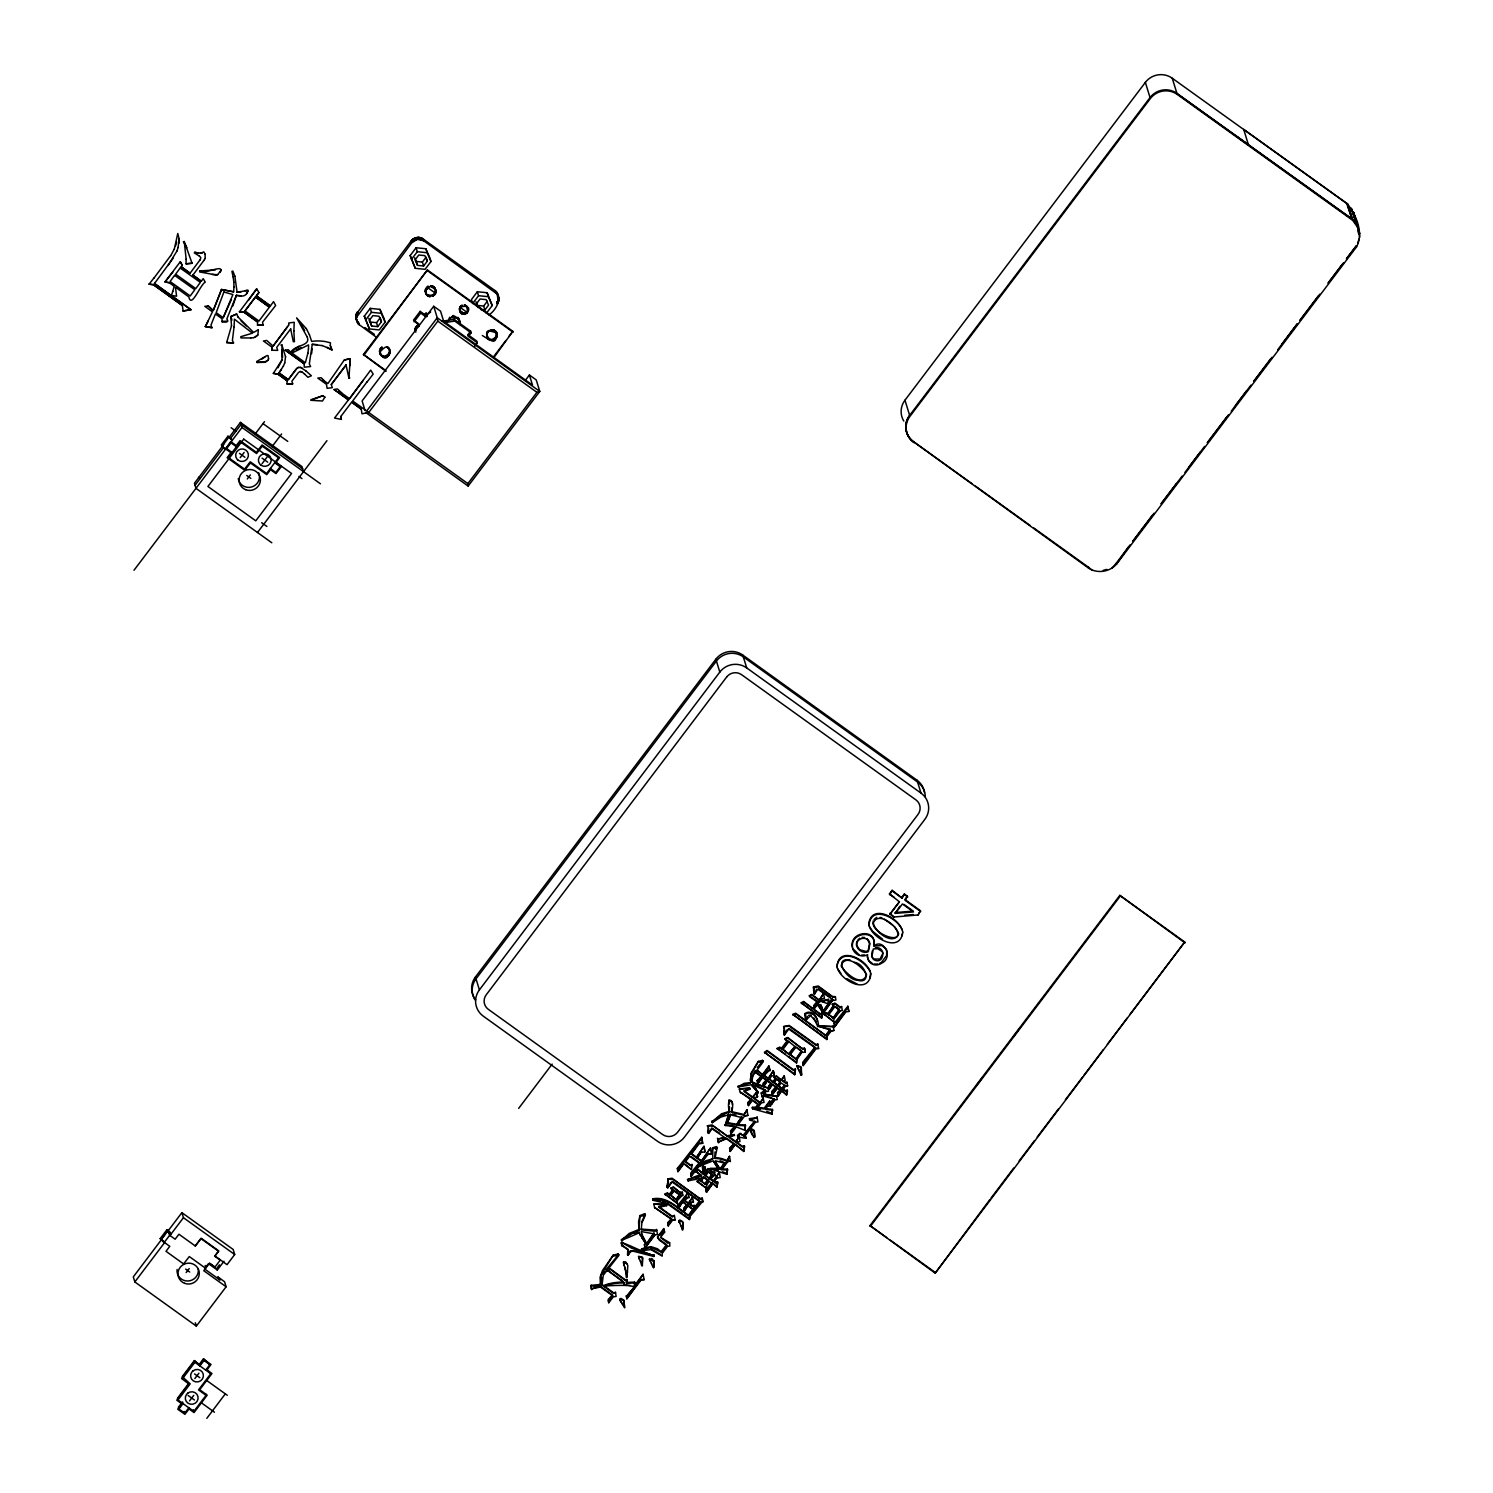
<?xml version="1.0" encoding="UTF-8"?>
<svg xmlns="http://www.w3.org/2000/svg" width="1493" height="1493" viewBox="0 0 1493 1493"><rect width="100%" height="100%" fill="white"/><g stroke="black" fill="none" stroke-linecap="round" stroke-linejoin="round"><path stroke-width="1.5" d="M201.331 281.281L192.821 275.048L201.331 281.281L203.197 278.631L205.269 282.14C200.211 284.584 191.403 309.032 188.846 296.92L175.446 287.197L176.603 296.211L171.359 295.371L172.759 291.415M282.588 357.387L281.804 344.79L285.592 356.808M668.304 1180.366L666.736 1186.487L667.744 1187.849L672.111 1181.952L699.806 1201.641L693.76 1209.61L694.245 1205.374L692.528 1205.765L689.337 1203.47L693.256 1201.398L689.598 1204.272L692.789 1206.587L694.245 1205.374M376.815 337.567L358.469 324.13L355.987 318.42L356.454 313.754L411.247 240.84L415.073 237.984L419.104 237.443L422.892 238.787L494.967 290.538C503.533 297.312 495.937 310.264 488.976 314.967M355.95 315.527L356.528 320.155L358.955 323.29M379.745 352.255C396.186 332.92 388.273 373.213 379.801 351.378M415.782 332.174L415.595 328.983L418.451 324.672L416.099 328.012M430.077 296.92C419.234 293.785 430.824 280.647 435.433 289.455C439.371 300.018 418.395 296.659 428.136 287.962L435.508 293.263L435.303 288.951M466.096 306.326C448.124 306.233 473.038 321.984 466.245 306.42C475.297 310.003 456.821 321.312 460.199 306.774M460.049 323.346C454.954 312.317 460.236 318.923 460.255 324.858M490.544 329.729C508.292 331.502 484.273 349.455 487.241 332.192M496.497 333.07C473.15 323.085 499.315 356.958 495.732 331.427M496.777 292.329L498.457 301.791M870.624 973.324L869.878 978.027M649.418 1258.86L649.66 1260.316C654.401 1251.936 655.838 1277.094 651.415 1263.19M754.469 1137.349L753.872 1130.145C744.372 1123.221 758.201 1147.856 754.301 1131.47M837.125 966.979C837.722 944.565 868.721 959.476 870.867 974.145C868.571 995.719 839.253 980.341 836.864 966.158M869.001 924.969C870.979 904.571 897.125 917.467 902.089 929.728M186.065 263.813L192.056 263.272L186.065 263.813L186.121 259.241M683.159 1223.532L682.6 1229.056M322.152 345.611L312.261 344.323L309.312 363.993L310.637 366.569L304.273 367.185L304.124 363.732L285.256 350.183L288.224 349.717L290.911 352.404C294.196 344.603 311.832 346.376 306.923 336.504M308.472 349.101L308.566 344.902L291.937 353.039L305.337 362.762L307.857 353.3M257.505 325.175L263.123 324.895L257.505 325.175L257.561 321.872L243.994 312.13L239.384 311.738L244.031 312.261L257.598 322.003M271.931 347.197L271.838 350.351L271.894 347.067L263.403 340.983L266.743 340.46L273.088 346.077L288.69 324.97M302.37 372.298L300.186 371.44L298.413 372.597L291.9 381.2L292.684 383.794L287.011 383.944L287.085 380.64L277.959 374.09L273.294 373.343L277.997 374.22L287.123 380.771M801.816 1074.979L800.957 1066.748L796.777 1065.591L801.013 1075.091L801.442 1067.794M285.555 356.696L284.734 363.06M677.243 1203.526L677.113 1199.756L680.528 1195.258L682.656 1194.923L677.355 1200.577L677.243 1203.526L664.982 1194.064L667.39 1192.758L669.611 1194.997L673.138 1190.35L670.917 1188.092L673.306 1186.804L680.752 1193.019L682.45 1192.627L680.491 1192.198M752.528 1134.195L750.046 1129.343M830.481 1030.077L817.641 1026.008L830.22 1029.256L826.152 1035.787L795.657 1013.187L792.839 1014.4L826.823 1039.52L826.693 1035.769L829.94 1031.476M826.823 1039.52L826.693 1035.769M293.897 330.905L294.233 322.301L288.821 322.955L288.728 325.101M234.102 326.986L234.401 319.166L252.41 333.182L240.784 336.709L240.97 337.922L250.973 337.959M178.115 247.577L179.048 238.6L177.779 233.487L174.252 249.35M178.88 243.359L179.085 238.712M805.716 1015.949L806.052 1020.148L810.606 1015.52L816.148 1022.014M231.527 325.959L230.799 316.572L236.678 313.997L238.115 317.207M710.183 1168.254L718.226 1168.478L710.145 1168.926L727.11 1174.356L727.427 1169.056L721.306 1169.075L727.24 1161.255L730.17 1160.807L727.483 1162.077L721.567 1169.896L727.67 1169.877M749.449 1118.668L752.304 1119.339L757.306 1117.529L749.449 1118.668L749.654 1120.161L754.6 1121.392L743.645 1135.818L740.36 1134.027L737.729 1136.21M772.683 1110.251L765.629 1109.336L767.645 1105.511L765.368 1108.534L772.441 1109.43L772.049 1114.207L752.621 1108.814L752.416 1107.321L755.906 1107.06L758.183 1104.055L753.629 1100.77M752.621 1108.814L752.416 1107.321M324.877 397.101L322.507 401.001L310.843 400.292L322.917 395.701L311.141 399.639M322.413 379.558L327.919 383.514L344.342 359.906L350.22 358.637L348.951 378.214L349.847 377.897M349.81 365.729L350.22 358.637M634.32 1285.865L643.11 1274.294L634.581 1286.686L634.6 1282.114L626.351 1282.45L626.873 1279.576L625.287 1279.818L609.909 1268.509L607.128 1270.002L624.653 1283.047A49.866 48.597 -17.1 0 0 610.226 1284.353L605.225 1284.894L609.965 1283.532A49.866 48.597 -17.1 0 1 622.786 1282.17M634.581 1286.686L634.6 1282.114M828.447 999.377L828.428 1003.949L819.974 1000.945L828.447 999.377L828.428 1003.949M869.617 943.128L868.105 950.873L865.903 951.414L859.613 949.735L856.534 945.144M726.699 1161.274L729.517 1156.384L726.699 1161.274A26.165 25.493 -17.1 0 0 718.077 1158.624L714.998 1158.419L717.125 1147.874L716.267 1146.605L712.497 1147.856L712.87 1158.736L699.526 1166.108L713.169 1160.826L718.488 1169.299M712.385 1153.566L712.497 1147.856M233.617 291.826L221.505 289.493L233.617 291.826L233.972 287.029M883.054 953.001L879.993 959.066L873.928 959.029A5.076 4.946 -17.1 0 1 871.781 955.147L872.285 950.966M628.217 1250.089L628.086 1255.296L630.494 1251.675L632.995 1251.153L653.971 1256.49L654.027 1254.96C650.78 1257.386 603.209 1230.213 628.124 1249.958M729.088 1111.445L721.548 1113.797L711.862 1121.99L721.791 1114.618L729.331 1112.266L729.48 1106.966M729.331 1112.266C725.542 1093.809 736.18 1098.979 731.383 1112.341L743.775 1115.215L746.948 1109.896L743.775 1115.215M742.04 1118.22L737.243 1124.528L745.343 1125.013L745.175 1130.406L735.657 1126.636M745.175 1130.406L745.343 1125.013M821.673 1018.151L821.691 1014.494L832.982 999.619L821.934 1015.315L821.673 1018.151L801.218 1002.773L803.607 1001.467L821.019 1014.661L832.292 998.649L820.777 1013.84M601.772 1277.989L601.978 1285.062L613.679 1293.498L615.62 1292.789L613.418 1292.677L601.735 1284.241M681.275 1226.313L678.942 1221.423L679.856 1219.986L682.73 1221.741L682.861 1229.877M679.184 1222.244L679.035 1220.453M379.502 350.668C380.752 363.62 395.141 350.351 388.273 348.336M415.595 328.983L415.465 327.732L415.297 330.755M425.822 290.127L425.598 288.989L425.412 291.583M708.428 1128.055L707.607 1132.011L708.615 1133.374L711.993 1128.764L724.889 1137.647L717.741 1139.01L724.889 1137.647M660.858 1237.585L669.629 1242.661L667.8 1243.221L660.541 1237.286L664.572 1232.285L663.825 1228.552L657.517 1237.025L659.327 1240.142L666.774 1245.498L661.642 1252.254L657.499 1248.783L650.985 1246.655L644.715 1247.681L641.486 1249.193L641.971 1250.63L650.911 1249.604L662.201 1256.154L662.295 1252.104L667.315 1245.479M796.534 1063.035L796.627 1058.985L802.208 1051.613L796.87 1059.787L796.534 1063.035L777.144 1048.422L779.794 1047.078L781.716 1049.112L787.651 1041.293L784.963 1038.717L787.781 1037.486L802.655 1049.075L804.634 1048.646L805.119 1052.024L802.469 1052.434M311.608 353.636L312.149 348.877M873.666 945.181C877.361 928.086 849.648 931.259 852.26 946.562C852.839 953.71 861.349 958.357 867.601 954.643C866.575 959.738 870.68 965.187 876.092 964.963A10.19 9.928 -17.1 0 0 881.672 963.172C894.195 957.554 882.942 937.548 874.021 946.077L881.84 945.536L886.357 949.268M714.979 1151.961L714.998 1158.419M784.441 1029.909L784.422 1035.022L788.771 1029.088L815.271 1047.937L802.954 1063.24L803.29 1065.573L815.962 1048.888L818.612 1048.497L817.828 1044.036L815.999 1044.577L789.106 1025.448L783.601 1026.587L789.349 1026.27L816.26 1045.399L817.828 1044.036M356.51 317.356L411.807 242.687L417.424 239.347L423.769 240.84L497.337 294.158M234.065 326.855L232.404 340.404L233.561 342.961L226.675 342.55L233.524 342.83M727.11 1174.356L727.427 1169.056M856.665 944.621C856.777 937.791 866.966 935.812 869.598 942.214M307.894 353.43L308.435 348.989M356.659 316.647L356.416 318.084L356.192 314.444M1355.999 223.427L1352.434 219.322L1347.75 204.168L1172.248 78.233A19.241 18.756 -17.1 0 0 1145.355 82.395L904.963 400.199L909.648 415.371A19.26 18.756 -17.1 0 0 913.529 441.741L1088.584 568.142C1097.187 573.872 1109.598 571.987 1116.391 564.317L1356.54 246.886C1363.911 232.927 1356.241 214.171 1346.667 203.309L1243.725 129.406L1248.372 144.69M833.598 1021.623L834.008 1018.898L840.167 1010.78L842.295 1010.462L841.604 1006.525L840.036 1007.029L834.83 1003.053L832.292 1004.229L833.915 1006.039L827.626 1014.307L826.32 1012.721L823.931 1014.008L833.598 1021.623L823.931 1014.008M626.724 1276.683L627.489 1271.775M626.985 1277.504L627.825 1265.448L625.642 1261.809L623.514 1262.033L624.093 1265.206M642.158 1265.019L642.83 1258.039M642.419 1265.84L642.289 1257.087L638.444 1256.304L639.415 1259.252M689.505 1219.557L689.747 1215.619L700.236 1201.79L702.643 1201.417L690.009 1216.44L689.505 1219.557L667.222 1203.713L653.113 1200.316L652.646 1198.879C666.886 1195.8 677.934 1208.322 688.609 1215.265L693.181 1209.255L688.609 1215.265M623.607 1263.75L623.514 1262.033M772.049 1114.207L772.441 1109.43M653.579 1267.837L654.009 1260.54M841.231 965.411C845.915 952.534 862.413 967.203 866.537 974.257M873.144 920.994C872.565 930.941 893.616 946.861 898.674 933.797C896.155 925.399 877.903 910.469 873.106 923.402M205.176 258.513L205.082 254.146M634.842 1282.935L626.593 1283.271L626.873 1279.576M703.278 1174.151L702.307 1166.481L705.163 1167.433L702.662 1165.454L703.278 1174.151L697.977 1169.467L695.197 1170.96L701.505 1175.887L687.489 1179.582L697.959 1175.532L701.505 1175.887M705.237 1167.955L703.632 1173.778L704.659 1175.14L707.383 1171.538L706.077 1169.952L708.317 1168.552L713.169 1172.901L714.718 1172.397L712.908 1172.08M729.013 1099.762L729.349 1103.906M735.06 1144.982L730.152 1151.439L734.799 1144.161L743.757 1151.476L744.41 1145.728L742.32 1146.325L736.404 1142.052L737.094 1141.156L736.665 1142.873L742.581 1147.147L744.41 1145.728M743.757 1151.476L744.671 1146.549M794.705 1074.736L795.358 1068.988L793.436 1069.697L767.103 1050.493L764.379 1052.248L794.705 1074.736L795.358 1068.988M866.537 974.985C861.741 987.694 845.449 973.156 841.25 966.176M693.76 1209.61L694.488 1206.176M683.589 1163.047L677.897 1171.688L683.831 1163.868L691.464 1169.598L692.211 1164.372L690.382 1164.932L685.063 1161.087L689.393 1155.377M712.74 1183.986L706.469 1192.254L712.478 1183.184L716.883 1187.215L717.61 1181.989L713.971 1181.224L717.051 1177.156L714.214 1182.045L715.894 1183.24L717.61 1181.989M716.883 1187.215L717.872 1182.811M231.49 325.829L226.675 342.55M389.822 353.281L389.636 351.937M731.383 1112.341L732.093 1107.601M699.303 1179.489L700.31 1180.851L702.233 1177.175L697.306 1181.71L705.517 1187.626L708.932 1181.262L711.825 1183.333L706.133 1189.921L706.469 1192.254M781.623 1091.346L778.096 1096.011L781.38 1090.525L786.531 1095.115L787.296 1090.151L785.486 1090.692L782.743 1088.733L785.243 1085.43L787.632 1085.915L785.505 1086.232L783.004 1089.554L785.729 1091.514L787.296 1090.151M786.531 1095.115L787.558 1090.972M172.796 291.527L174.177 286.283L169.082 282.625L165.014 281.953L169.12 282.756M175.577 245.841L176.622 242.09M707.869 1132.832L708.69 1128.876L707.383 1125.797L712.068 1124.901L727.837 1136.528L734.22 1134.624L729.219 1137.517L735.75 1142.22L739.147 1136.584L735.75 1142.22M805.436 1019.7L804.708 1013.654C812.771 1008.186 818.649 1019.159 818.481 1026.064L833.374 1026.568L818.481 1026.064M728.621 1113.909L725.15 1125.517L734.519 1126.282L730.45 1131.022L730.991 1133.915L735.9 1127.458M901.753 936.018L902.481 933.666M837.162 964.627C842.687 946.879 864.895 960.745 870.214 971.738M641.001 1229.075L656.789 1230.157L655.035 1231.24L641.244 1229.896L641.859 1222.898L645.48 1215.041L644.621 1213.79L639.974 1215.563L638.575 1221.759L639.004 1230.381C624.559 1237.062 607.278 1247.084 639.359 1232.714M639.974 1215.563L639.004 1230.381M621.928 1241.84L621.667 1245.834M783.825 1034.574L784.236 1028.173M832.534 999.47L817.772 989.262L814.506 994.151L813.461 986.948L818.257 985.996L833.449 997.343L835.389 996.652L833.206 996.522M813.89 993.703L813.461 986.948M703.894 1174.599L704.901 1166.612M435.265 292.18C435.471 296.23 427.147 294.979 427.651 295.558M1357.641 243.415L1359.003 239.123M743.645 1135.818L740.117 1133.206L737.467 1135.389L737.841 1136.975L745.772 1138.282L744.316 1135.669L755.141 1121.392M820.236 1001.766L820.18 1000.385M176.827 251.365L178.078 247.446M641.617 1222.076L645.219 1214.22M241.008 295.819L236.398 295.334L226.805 318.998C231.863 324.877 212.976 320.528 227.515 321.35M232.815 305.972L236.398 295.334M627.489 1254.848L627.862 1249.137L622.264 1246.039M857.038 941.281C854.201 947.756 862.152 954.494 868.347 951.694L869.878 943.949L867.078 938.724M223.931 291.9L216.205 312.672L223.203 317.71L232.889 294.532L223.969 292.031M231.415 299.384L223.203 317.71M447.079 321.742L451.39 317.542L457.362 318.289M467.682 310.581L467.888 311.664M725.15 1125.517L728.883 1114.73L720.82 1117.063L712.236 1122.717L711.601 1121.168M221.543 289.623L213.238 310.544L221.505 289.493M736.366 1124.994L741.704 1116.801L736.366 1124.994L727.278 1123.333L730.413 1114.021M727.278 1123.333L730.674 1114.842L741.946 1117.622M222.102 321.76L222.009 318.681L215.421 313.959L210.98 325.026L211.987 327.788L205.362 326.575L208.329 320.752M267.993 360.392L268.572 358.805M283.39 366.233L284.696 362.93M220.143 272.435C225.126 262.768 204.354 275.291 199.969 270.793L199.577 271.913L215.85 274.955L217.623 274.675L221.375 269.972M653.971 1256.49L654.027 1254.96M281.953 359.962L273.331 373.455M666.998 1187.308L668.528 1182.941L667.8 1178.891L672.074 1178.22L700.534 1199.14L702.363 1198.599L700.292 1198.319M715.707 1149.405L716.864 1147.053M176.79 251.235L168.093 265.493M205.362 326.575L212.454 311.832L204.821 306.345L208.199 305.953L212.808 310.245M200.267 259.763L200.808 257.673L199.39 255.975M430.675 312.018L424.964 315.769L424.684 314.855M467.44 311.085L467.626 312.149M755.271 1070.425L753.33 1073.934A12.261 11.963 -17.1 0 0 752.005 1079.962L752.528 1082.948L768.111 1088.117L752.267 1082.126M170.65 255.788L174.214 249.219M814.506 994.151L816.615 989.112M784.422 1035.022L786.512 1030.077M283.353 366.102L278.948 372.97L288.28 379.67L297.443 367.689L300.56 367.427L305.766 370.843M708.615 1133.374L711.75 1127.943L719.682 1133.262M424.814 314.594L426.326 312.765L426.606 313.698M806.052 1020.148L807.545 1016.397M246.569 293.58L247.857 291.434M603.041 1274.387L604.777 1271.532M203.962 260.491L205.138 258.401M277.997 367.745L281.99 360.074L282.028 349.829M667.744 1187.849L671.346 1182.195M628.086 1255.296L630.233 1250.854L636.895 1251.227M752.528 1082.948L752.248 1080.783A12.261 11.963 -17.1 0 1 753.573 1074.755L763.296 1061.635L762.438 1060.385L758.369 1061.392L750.923 1073.374L750.587 1082.705L738.158 1086.997L744.149 1083.302L750.587 1082.705M758.369 1061.392L751.184 1074.176L750.232 1080.484M173.057 258.345L154.451 283.539L190.936 309.742L183.135 310.955L190.936 309.742M173.076 271.726L165.014 281.953L180.242 261.816L182.295 265.325L181.194 266.799L190.096 273.2L200.211 259.651M416.043 326.799L416.006 328.161M170.613 255.676L153.854 278.258M367.129 381.891L373.175 374.146L370.693 370.096L349.511 398.687L338.687 390.923M263.16 325.026L262.544 322.208L275.645 305.505L273.536 301.623L270.401 305.934L256.404 295.894L258.942 292.535L256.684 288.858L239.421 311.85M248.603 300.149L256.684 288.858M601.978 1285.062L603.303 1275.209L618.979 1255.221L618.121 1253.971L613.25 1255.109L602.537 1270.468L600.055 1277.336L600.522 1285.286L593.878 1286.331L591.004 1285.361L600.261 1284.465M613.25 1255.109L601.1 1274.91L600.522 1285.286M278.948 372.97L281.43 369.406M174.644 275.272L170.071 281.486L190.227 295.969L194.799 289.754L174.681 275.403M180.205 267.938L175.633 274.152L195.788 288.616L200.342 282.401L180.242 268.068M197.934 253.082L194.911 251.944L194.314 252.914L199.427 256.105M192.858 275.179L203.925 260.361M269.412 307.073L258.98 321.051L244.945 310.861L255.415 297.014L269.449 307.203L255.415 297.014M244.983 310.992L255.452 297.144M287.664 326.65L273.088 346.077M290.668 328.908L276.709 347.384L277.717 350.37L271.782 350.239M231.508 438.774L227.962 436.217L221.319 445.007L225.387 449.262M221.841 446.706L229.231 436.609M223.707 444.541L194.426 483.265L195.975 488.323L271.801 542.78M229.287 437.169L240.448 422.407L301.959 466.581L303.527 471.639M195.042 485.281L223.577 447.583M230.463 438.475L241.082 424.423L302.594 468.615M133.997 570.251L242.015 427.465L240.448 422.407M296.193 369.051L288.28 379.67L278.911 372.839M254.836 434.444L264.485 421.661M240.224 457.642L244.143 452.435M322.115 345.48L332.081 349.903L331.091 347.216M364.329 316.161L370.227 308.36L380.024 309.368L383.906 318.177L385.119 322.133L379.203 329.934L369.424 328.927L364.329 316.161L369.424 328.927M410.183 255.546L416.08 247.745L425.878 248.752L429.76 257.561L430.973 261.518L425.057 269.319L415.278 268.311L410.183 255.546L415.278 268.311M365.542 320.118L371.44 312.317L370.227 308.36M411.396 259.502L417.312 251.701L416.08 247.745M247.297 478.954L250.339 474.923M272.043 446.631L281.617 433.978M262.077 463.67L266.855 457.381M377.748 326.631L376.535 322.675L380.23 317.804L381.443 321.76L377.748 326.631L371.645 325.997L369.219 320.491L372.895 315.62L379.017 316.236L381.443 321.76M423.601 266.015L422.388 262.059L426.084 257.188L427.297 261.144L423.601 266.015L417.499 265.381L415.073 259.875L418.768 255.004L424.87 255.639L427.297 261.144M331.278 384.541L346.04 365.02L331.278 384.541L332.323 387.657L327.098 388.329L326.5 384.354L317.804 378.102L321.182 377.71L324.28 380.808M386.034 371.402L363.452 354.476L427.39 269.953L512.827 331.315L493.642 357.947M363.732 355.39L427.39 269.953M349.511 398.687L363.434 380.099M427.278 316.46L420.168 311.365L413.524 320.155L419.365 325.679M341.822 393.088L337.437 388.945L334.096 389.468L348.504 399.825L334.525 418.059L341.356 419.402L340.908 416.379L351.695 402.121L361.269 409.101L351.732 402.233M367.091 381.76L352.684 400.982L467.869 483.601L468.149 486.065L365.636 412.441M414.046 321.853L420.69 313.063L420.168 311.365M257.487 532.497L326.948 440.678M525.237 380.491L529.399 375.004L532.516 385.119L443.664 321.294L440.547 311.179L433.716 306.27L362.108 400.945L365.057 410.519M367.035 410.575L437.244 317.766L433.716 306.27M468.149 486.065L539.775 391.409L437.244 317.766L437.822 321.144L368.771 412.441L361.978 413.804L361.231 408.97M452.23 316.815L453.256 315.471M477.349 291.751L471.452 299.552L472.665 303.508L478.562 295.707L477.349 291.751L487.147 292.74L492.242 305.524L486.326 313.325M480.802 309.592L484.87 310.021L483.657 306.065L487.353 301.175M484.87 310.021L488.566 305.132L486.139 299.626L480.018 299.011L476.342 303.881L477.947 307.558M474.662 346.301L477.331 342.774L468.429 336.392L467.906 334.693L470.594 331.147L454.189 319.371L441.648 321.312M468.429 336.392L471.116 332.846L470.594 331.147M493.362 357.032L505.884 340.497M508.665 336.821L512.827 331.315M467.869 483.601L536.92 392.323L539.775 391.409L536.23 379.913L529.399 375.004M164.249 1242.885L160.18 1238.63L166.824 1229.84L170.389 1232.397M162.737 1237.324L165.424 1233.778M160.703 1240.328L167.347 1231.538L166.824 1229.84M161.692 1239.339L133.288 1276.888L134.837 1281.946L196.348 1326.12L226.115 1286.779L224.566 1281.722L217.717 1276.814L220.05 1280.061L204.56 1268.938M181.885 1212.652L168.429 1230.437L169.978 1235.495L183.434 1217.709L181.885 1212.652L233.151 1249.454L234.7 1254.512L227.029 1264.664L214.936 1255.986L218.78 1250.91L201.182 1238.257L195.284 1245.983L178.917 1234.226L175.148 1239.209L169.661 1235.29L168.112 1230.213M169.661 1235.29L164.286 1242.381L169.773 1246.319L166.003 1251.302L183.583 1263.936L189.312 1256.565L205.623 1268.285M134.837 1281.946L164.603 1242.605M186.158 1272.577L189.219 1268.546M219.471 1264.832L216.802 1268.341L217.325 1270.039L223.987 1261.249M475.726 999.881A19.241 18.756 -17.1 0 1 475.446 977.001L715.856 659.215A19.241 18.756 -17.1 0 1 742.749 655.035L917.019 780.204A19.241 18.756 -17.1 0 1 924.522 792.466M199.409 1364.21L203.515 1358.798L204.037 1360.496L199.931 1365.908L194.37 1360.59L182.221 1376.658L190.19 1383.843L177.984 1399.986L193.866 1411.389L206.015 1395.339L205.493 1393.641M971.794 483.564L913.511 441.629A19.26 18.756 -17.1 0 1 909.648 415.371L1150.039 97.568A19.241 18.756 -17.1 0 1 1176.932 93.406L1352.434 219.322M913.809 442.637A19.26 18.756 -17.1 0 1 909.928 416.379L1150.338 98.575A19.241 18.756 -17.1 0 1 1177.212 94.414L1352.733 220.367L1358.425 228.466L1353.498 212.193L1355.289 219.191M182.743 1378.356L194.892 1362.307L194.37 1360.59M479.402 989.878L719.813 672.093A19.241 18.756 -17.1 0 1 746.705 667.912L920.976 793.082A19.241 18.756 -17.1 0 1 924.858 819.34L684.429 1137.143A19.241 18.756 -17.1 0 1 657.536 1141.305L483.265 1016.136A19.241 18.756 -17.1 0 1 479.402 989.878L475.446 977.001M188.305 1383.936L177.462 1398.288L177.984 1399.986M194.855 1378.562L198.924 1373.187M205.735 1370.089L209.841 1364.677L203.515 1358.798M178.936 1409.019L183.023 1403.607L182.501 1401.908L178.413 1407.302L178.936 1409.019L184.74 1413.18L188.827 1407.768M189.555 1400.901L193.735 1395.376M206.892 1369.604L210.774 1373.709L198.532 1389.89L206.015 1395.339M206.799 1418.35L225.312 1393.865M518.668 1108.366L552.149 1064.117M1116.391 564.317L1128.727 546.587M1132.944 541.007L1152.596 515.029M1176.484 483.471L1161.031 503.887L1182.157 476.08M1189.119 466.768L1200.353 451.912M1207.37 442.619L1227.041 416.64M1235.457 405.499L1246.692 390.643M1270.562 359.085L1253.709 381.368L1272.036 357.275M1281.796 344.248L1297.249 323.813L1277.616 349.922M1300.067 320.118L1318.319 295.969M1328.154 282.979L1342.188 264.41M1356.241 245.86L1346.406 258.849L1356.297 245.897L1356.54 246.886M1116.111 563.402L1130.201 544.777M1132.963 541.119L1154.07 513.219M1184.919 472.441L1204.627 446.388M1207.389 442.73L1228.459 414.886M1231.258 411.172L1250.966 385.119M1300.086 320.211L1319.793 294.158M1328.173 283.091L1343.663 262.619M869.99 1225.604L1119.825 895.371L1184.733 942.008L935.197 1273.156L869.99 1225.604L886.693 1237.585M976.459 1085.486L982.599 1077.367M1013.28 1036.795L1020.521 1027.221M870.251 1226.537L1120.105 896.285M935.197 1273.156L989.878 1199.57M991.053 1198.021L1013.71 1168.067M1019.122 1160.919L1034.574 1140.503M1037.187 1137.05L1058.5 1108.888M1065.442 1099.688L1082.481 1077.181M1083.694 1075.576L1103.346 1049.598M1107.339 1044.298L1127.196 1018.058M1129.772 1014.661L1184.733 941.99M696.261 1157.71L703.987 1146.363L696.261 1157.71L691.24 1154.108L699.004 1143.881L702.736 1143.302L701.71 1137.293L677.318 1168.534L677.897 1171.688M701.971 1138.114L680.752 1166.07L677.318 1168.534M691.24 1154.108L698.761 1143.059L702.736 1143.302M692.453 1165.193L690.643 1165.753L685.324 1161.909L689.654 1156.198L699.676 1163.42L690.904 1174.077L691.24 1176.409L707.887 1154.462L711.34 1153.94L710.369 1148.173L701.281 1161.33L710.369 1148.173M904.403 894.008L907.445 896.211L904.926 899.533L920.434 910.711L918.064 914.985L894.008 917.001L890.015 914.127L899.402 901.772L889.417 893.934L892.161 890.332L902.145 898.151L904.403 894.008L901.884 897.33M889.679 894.755L892.161 890.332M605.654 1270.095L618.718 1254.419M697.175 1158.363L701.486 1151.532L697.175 1158.363L701.281 1161.33M669.368 1194.176L672.895 1189.529M670.264 1194.829L673.81 1190.182L679.726 1194.456L676.441 1199.924L670.264 1194.829L676.441 1199.924M781.474 1048.291L787.408 1040.472M818.836 999.657L811.819 994.375L809.299 995.812L817.473 1001.467L813.946 1005.2L814.525 1008.354L821.822 998.724L824.491 998.332L823.52 993.498L819.097 1000.478L823.52 993.498M670.525 1195.65L674.052 1191.003L679.987 1195.258M762.68 1074.288L768.97 1066.021L762.942 1075.091L757.791 1070.518L755.402 1071.825L761.318 1076.08L757.1 1080.708L757.697 1083.881L762.475 1077.554L766.73 1080.633L763.315 1084.198L763.651 1086.549L767.402 1080.465L763.651 1086.549M782.388 1048.944L788.304 1041.125L794.948 1046.556L789.013 1054.357L782.388 1048.944L789.013 1054.357M817.473 1001.467L814.189 1006.021L814.525 1008.354M761.318 1076.08L759.004 1080.055L757.1 1080.708M814.282 1007.532L821.822 998.724M763.856 1075.762L767.029 1070.425L769.679 1070.014L763.856 1075.762L768.111 1078.823L773.337 1070.78L768.111 1078.823M782.631 1049.766L788.565 1041.946M691.072 1156.59L699.433 1162.599L690.643 1173.255L691.24 1176.409M890.015 914.127L899.402 901.772M690.979 1175.588L707.645 1153.641L711.34 1153.94M751.203 1099.016L751.334 1099.986L740.267 1092.074L751.203 1099.016L747.9 1102.45L748.497 1105.604L752.36 1100.49L758.444 1104.876L756.167 1107.881L752.659 1108.142M756.82 1092.764L752.677 1097.056L756.559 1091.962L757.53 1096.776L753.853 1098.531L759.918 1102.916L763.352 1098.4L759.918 1102.916M757.697 1083.881L762.232 1076.733L766.488 1079.812L763.072 1083.377L763.408 1085.728M676.198 1199.103L679.726 1194.456M748.236 1104.783L752.117 1099.669M753.853 1098.531L754.879 1097.187M781.418 1079.644L784.273 1075.874L781.66 1080.447L776.36 1075.762L774.12 1077.162L775.595 1078.86L772.963 1082.332L768.764 1078.655L771.396 1075.203M895.277 913.38L902.444 903.956L913.492 911.924L895.277 913.38L899.794 906.288M769.026 1079.476L771.638 1076.024L774.307 1075.613L773.579 1071.601M788.771 1053.535L794.948 1046.556M907.445 896.211L905.169 900.354L920.696 911.532M797.094 1047.451L801.778 1051.464L795.844 1059.284L789.666 1054.207L795.601 1046.388M734.761 1127.103L730.693 1131.843L730.991 1133.915M646.786 1243.65L653.953 1233.069L646.786 1243.65L642.998 1236.913M730.749 1133.094L734.425 1128.241M789.928 1055.028L795.862 1047.209L801.778 1051.464M745.586 1125.834L737.505 1125.349L744.69 1115.887L747.881 1115.383L746.948 1109.896M654.886 1234.842L644.957 1247.924L654.886 1234.842L657.555 1234.431L656.547 1229.355M774.065 1099.147L771.097 1102.133L774.065 1099.147L763.688 1096.105L762.027 1096.758L761.206 1092.969L765.218 1089.834L755.421 1085.038M677.897 1205.224L681.349 1202.761L688.049 1192.776L677.897 1205.224L678.494 1208.378L682.805 1201.548L678.494 1208.378M761.206 1092.969L763.315 1093.492L765.218 1089.834M772.963 1082.332L775.334 1078.039M763.968 1093.343L765.909 1090.786L764.229 1094.164L776.789 1096.478L764.229 1094.164M688.684 1203.619L684.429 1200.559L688.814 1197.031L685.884 1197.479L684.167 1199.737L688.684 1203.619L692.528 1197.386L688.422 1202.798M772.254 1083.955L769.212 1089.144L772.516 1084.776L776.304 1087.52L771.974 1092.297L772.31 1094.63L777.218 1088.173L772.31 1094.63M777.685 1085.71L773.635 1082.164L776.248 1078.711L780.055 1081.436L777.685 1085.71L780.298 1082.257L776.248 1078.711M608.771 1302.736L608.435 1300.403L612.653 1295.775L600.503 1287.022L591.396 1288.888L600.242 1286.201L612.391 1294.954L608.174 1299.582L608.771 1302.736L613.212 1296.876L616.142 1296.428L615.359 1291.968M707.141 1170.717L703.632 1173.778M773.878 1082.985L776.509 1079.514M608.509 1301.915L612.97 1296.055M668.267 1225.884L667.931 1223.551L671.682 1219.52L654.569 1207.482L671.439 1218.699L667.67 1222.73L668.267 1225.884L672.485 1220.322L675.153 1219.912L674.369 1215.451L672.167 1216.198L658.637 1206.456L666.419 1204.851L653.822 1204.142L666.307 1204.086L666.68 1205.672L658.898 1207.277L672.41 1217.019L674.369 1215.451M827.626 1014.307L833.654 1005.218L832.292 1004.229M700.982 1180.702L703.819 1176.932L707.775 1179.787L705.181 1184.36L700.982 1180.702L705.181 1184.36M708.055 1171.37L705.312 1174.991L709.511 1178.649L712.254 1175.047L708.055 1171.37L712.254 1175.047M668.006 1225.062L672.242 1219.501L675.153 1219.912M761.15 1102.002L757.156 1107.265L764.229 1108.161L769.586 1101.106L770.556 1105.921L767.906 1106.332M660.783 1235.196L662.836 1232.49M701.225 1181.504L703.819 1176.932M708.298 1172.192L705.554 1175.793L709.511 1178.649M836.08 1006.973L839.383 1009.977L833.113 1018.245L828.298 1014.139L833.318 1007.532M795.844 1059.284L801.536 1050.661M828.54 1014.96L834.811 1006.693L839.383 1009.977M773.523 1084.87L776.061 1086.699L771.732 1091.476L772.068 1093.828M729.592 1148.546L734.145 1144.329L726.55 1138.842L718.32 1142.052L726.307 1138.039L733.903 1143.507L729.592 1148.546L730.152 1151.439M684.093 1210.375L683.757 1208.042L686.948 1204.758L683.999 1208.863L684.335 1211.196L687.974 1205.262L684.335 1211.196M782.332 1080.297L785.617 1083.302L787.184 1082.798L782.575 1081.119M704.92 1183.538L707.775 1179.787M709.268 1177.828L711.993 1174.226M778.581 1086.381L781.212 1082.91L784.702 1085.43L782.089 1088.882L778.338 1085.56L782.089 1088.882M705.946 1184.042L708.69 1180.44M710.425 1179.302L712.796 1175.028L714.811 1174.842L710.425 1179.302L713.318 1181.392L719.327 1172.304L713.318 1181.392M743.402 1134.997L754.6 1121.392M833.113 1018.245L839.122 1009.156M763.091 1097.579L764.061 1102.413L761.411 1102.823L757.418 1108.086L764.491 1108.982L769.847 1101.927M833.766 1018.077L840.167 1010.78M720.428 1169.542L724.851 1162.562L719.589 1169.392L715.334 1160.752L725.094 1163.364M746.239 1137.685L744.559 1136.49L755.402 1122.195L757.94 1121.952L757.044 1116.708M781.828 1088.08L784.702 1085.43M745.977 1136.864L745.772 1138.282M774.606 1099.147L771.433 1104.465L774.867 1099.949L777.256 1099.595L776.547 1095.657M788.005 1029.218L789.498 1028.733L815.01 1047.116L802.693 1062.419L803.29 1065.573M634.226 1287.153L626.481 1296.428L634.226 1287.153C629.691 1282.991 588.802 1287.955 610.637 1284.801M661.399 1251.433L666.531 1244.677L657.946 1238.257M693.517 1208.789L699.564 1200.82L672.82 1181.56M803.047 1064.77L815.701 1048.086L818.612 1048.497M825.89 1034.966L830.22 1029.256M644.155 1279.65L640.702 1279.314L626.817 1298.779L640.964 1280.136L644.155 1279.65L643.11 1274.294M847.819 1006.357L834.027 1023.619L834.624 1026.773L845.915 1011.899L848.845 1011.452L847.819 1006.357L848.845 1011.452M920.434 910.711L918.064 914.985M848.08 1007.178L837.48 1021.156L834.027 1023.619M845.654 1011.078L834.624 1026.773M662.556 1252.926L667.576 1246.3L669.853 1246.095L669.629 1242.661M826.935 1036.59L831.265 1030.879L833.934 1030.469L833.113 1025.747M195.284 1245.983L200.958 1238.574L218.538 1251.209L214.768 1256.192L220.236 1260.129L214.861 1267.221L209.393 1263.302L203.776 1270.73L226.115 1286.779M381.872 348.093L380.622 348.074L380.192 350.127M488.64 331.745L488.528 330.7L487.763 332.734M149.001 284.062L153.462 284.678L182.333 305.524L153.499 284.808L149.039 284.193L153.816 278.146M751.334 1099.986L748.142 1103.271L748.497 1105.604M757.231 1067.551L763.035 1060.814M776.976 1087.352L780.466 1089.871L777.498 1092.857L778.096 1096.011M780.466 1089.871L777.498 1092.857M466.768 311.962L466.917 313.007M874.058 919.389L876.746 917.374M769.212 1089.144L768.615 1085.99L771.34 1083.302L767.402 1080.465M461.99 306.345L461.86 305.356L460.702 307.409M1112.098 567.993L1116.148 563.328M857.784 940.105L859.763 938.22M268.609 358.936L268.031 355.633L266.892 355.614L256.759 361.455L257.113 362.463L264.578 362.314L267.956 360.28M706.208 1191.433L705.872 1189.1L711.825 1183.333M416.715 327.303L418.842 326.221M450.028 318.177L449.748 317.244L448.833 319.054M466.507 312.205L466.786 313.138M621.573 1240.366L629.262 1233.405L638.761 1229.56M255.359 337.138L257.785 334.992M644.621 1213.79L643.595 1215.657L640.236 1216.384M433.605 294.476L433.884 295.409M699.862 1166.593L699.265 1165.286L705.629 1160.863L712.87 1158.736M762.438 1060.385L761.617 1061.99L758.612 1062.214M644.957 1247.924L644.379 1244.751L645.965 1243.594L641.785 1237.716M645.965 1243.594L644.379 1244.751M618.121 1253.971L617.02 1255.762L613.511 1255.93M306.326 328.665L296.603 317.86L306.961 336.634M299.011 346.227L290.911 352.404M621.909 1240.832L625.866 1237.137M261.648 359.216L265.175 356.808M304.497 373.959L307.913 377.3L311.402 375.769L305.729 370.712M820.422 1001.206L828.708 1000.198M764.621 1053.069L767.365 1051.315L793.679 1070.518L795.62 1069.809M717.125 1147.874L712.758 1148.677M774.12 1077.162L776.621 1076.584L781.66 1080.447M706.077 1169.952L708.559 1169.374L713.169 1172.901M697.306 1181.71L699.564 1180.31M257.878 329.972L253.642 332.435L238.078 317.076M809.299 995.812L812.061 995.178L819.097 1000.478M808.553 1015.315L811.166 1015.053M427.819 286.32L428.696 286.917M432.858 294.961L433.138 295.894M627.228 1236.353L629.934 1234.823M622.17 1242.661L631.688 1248.223L654.27 1255.781M679.278 1221.274L680.939 1220.789L682.973 1222.562M296.696 349.866L301.063 347.458M801.461 1003.595L803.85 1002.288L821.019 1014.661M824.173 1014.829L826.562 1013.542M755.402 1071.825L758.033 1071.339L762.942 1075.091M670.917 1188.092L673.567 1187.626L680.752 1193.019M665.243 1194.867L667.632 1193.579L669.611 1194.997M695.458 1171.781L698.239 1170.288M607.371 1270.823L610.152 1269.33L625.53 1280.639L627.135 1280.397M465.573 312.821L465.853 313.735M777.386 1049.243L780.055 1047.899L781.716 1049.112M813.704 987.769L818.519 986.817L833.449 997.343M832.534 1005.05L835.091 1003.856L840.298 1007.85L841.604 1006.525M707.383 1125.797L713.71 1126.357L727.837 1136.528M620.043 1300.571L620.845 1298.369L623.85 1300.03L624.578 1307.625L619.8 1299.75L622.712 1304.583M804.708 1013.654L804.951 1014.475C810.232 1010.481 816.596 1015.296 817.473 1020.988M793.1 1015.221L795.918 1014.008L826.152 1035.787M784.963 1038.717L788.043 1038.307L802.655 1049.075M750.307 1130.164L754.133 1130.966M386.668 356.79L386.594 355.782M745.809 1089.927L749.654 1088.36M749.673 1088.565L739.278 1089.032L749.43 1087.744L749.897 1089.181L744.13 1091.532L752.939 1097.878M297.48 367.801L298.917 367.222M734.612 1135.352L728.957 1136.696L735.489 1141.399M737.915 1086.195L744.727 1084.646M738.158 1086.997L751.166 1084.739L758.183 1092.82L753.144 1084.385L758.183 1092.82M771.732 1097.728L763.446 1095.283L762.027 1096.758M724.665 1114.655L716.341 1118.649L712.236 1122.717M649.679 1259.681L654.27 1261.361M623.757 1262.854L626.985 1263.563M709.642 1160.789L699.265 1165.286M186.158 259.353L184.255 241.381L192.056 263.272M234.868 276.205L232.815 271.073L231.919 271.39L233.169 276.989M465.051 313.026L465.331 313.959M751.875 1085.392L757.94 1091.999M754.226 1136.528L753.834 1137.573M691.632 1178.742L688.086 1180.87L702.475 1177.996M266.65 361.474L257.113 362.463M241.175 291.732L237.07 292.273L248.193 290.314L246.606 293.71A5.356 5.225 -17.1 0 1 241.064 295.95L236.435 295.465M245.225 290.762L247.129 290.202M727.595 1135.706L734.351 1134.531M253.829 337.586L257.822 335.123L258.364 329.897M1103.252 570.382L1106.742 569.374M664.572 1232.285L664.086 1229.374L657.517 1237.025M645.312 1248.839L641.71 1249.809L651.247 1247.476L661.642 1252.254M818.388 1006.133L818.071 1004.696L820.926 1004.658L822.587 1011.358L818.127 1005.312L821.896 1011.34M634.226 1233.087L637.474 1232.285M456.597 317.86C456.335 316.012 451.297 315.452 451.95 317.374M802.413 1048.254L804.634 1048.646M344.379 360.037L350.258 358.749M638.705 1257.871L639.956 1256.863L642.55 1257.908M197.897 252.952L202.339 252.914M200.417 253.399L203.813 251.869L205.12 254.277M215.477 269.878L200.006 270.924M217.623 274.675L212.211 274.451M293.86 330.793L294.438 341.673L293.3 341.71L290.631 328.796M444.261 322.693L454.712 321.07L471.116 332.846M833.225 1000.441L835.893 1000.03L835.389 996.652M801.554 1074.158L801.013 1075.091M782.817 1080.82L785.206 1080.447L784.273 1075.874M766.17 1091.607L768.559 1091.234L767.85 1087.296M737.337 1141.977L740.005 1141.566L739.147 1136.584M701.729 1152.353L704.92 1151.868L704.248 1147.184M717.293 1177.977L720.223 1177.529L719.327 1172.304M695.29 1177.809L698.817 1177.305M652.889 1199.7C667.147 1196.621 678.177 1209.143 688.87 1216.086M796.777 1065.591L801.2 1067.57M250.936 337.847L253.866 337.698M904.683 915.265L913.436 914.537M861.61 955.128L864.466 954.885M895.035 912.559L913.231 911.103L904.03 904.459M729.275 1100.584L732.298 1102.319M317.225 344.64L312.261 344.323M821.654 1010.518L822.587 1011.358M738.96 1136.21L737.841 1136.975M875.365 947.719C886.431 946.077 884.304 965.113 874.189 959.85A5.076 4.946 -17.1 0 1 872.024 955.968L873.293 948.988L877.585 948.652L882.606 951.843M862.096 937.343L864.596 937.492M322.917 395.701L324.914 397.231M714.736 1157.598L717.816 1157.822A26.165 25.493 -17.1 0 1 726.438 1160.453M652.87 1199.495L660.914 1200.652M463.203 313.231L463.577 313.269M874.021 963.993L875.85 964.142A10.19 9.928 -17.1 0 0 877.772 963.918M417.312 251.701L427.091 252.709L430.973 261.518M414.662 257.766L416.267 261.443L422.388 262.059M478.562 295.707L488.36 296.696L492.242 305.524M483.657 306.065L477.536 305.43L475.931 301.773M371.44 312.317L381.238 313.325L385.119 322.133M368.808 318.382L370.413 322.04L376.535 322.675M300.224 371.57L301.25 371.682M623.869 1284.633L630.233 1285.492M752.379 1107.993L755.495 1108.441M731.141 1111.52L743.514 1114.413M724.907 1124.696L732.596 1125.965M716.733 1164.26L720.167 1168.72M205.325 326.463L211.95 327.658M732.261 1114.357L735.937 1115.047M727.035 1122.512L736.105 1124.173M654.214 1233.89L641.225 1231.576L642.139 1234.991M819.974 1000.945L823.912 1001.803M714.083 1169.467L718.17 1170.419M757.044 1108.646L760.254 1109.392M462.475 313.101L462.942 314.071M638.967 1251.675L653.71 1255.669M650.668 1248.801L660.541 1254.307M753.405 1085.187L765.48 1090.636M383.178 356.864L382.88 355.95M880.161 917.411L882.12 918.083M850.226 960.092C832.292 956.696 846.848 980.341 857.467 980.21C872.826 984.652 864.727 963.004 854.183 962.35M719.999 1160.752L723.228 1161.946M857.057 984.055L846.96 978.68M822.083 1007.047L818.071 1004.696M722.425 1171.762L726.848 1173.535M766.767 1111.333L771.788 1113.386M662.481 1201.025L665.467 1202.276M435.228 288.746L432.335 285.909L432.821 286.899M327.06 347.234L332.081 349.903M858.886 954.587L852.727 948.503M300.522 367.297L302.332 368.286M872.285 963.433L868.851 960.801L867.358 956.621M482.314 335.514L489.293 339.807M666.96 1202.91L682.226 1213.454M792.839 1014.4L826.581 1038.699M884.304 919.203L892.795 925.193M882.494 939.097L872.752 931.445L869.393 926.537M697.063 1180.888L705.517 1187.626M695.197 1170.96L701.243 1175.084M664.982 1194.064L676.982 1202.705M381.797 356.174L381.331 355.129M809.561 996.633L817.716 1002.288M801.218 1002.773L821.411 1017.33M777.144 1048.422L785.281 1054.095M1346.667 203.309L1354.058 214.04M766.264 1053.573L779.533 1062.923M607.128 1270.002L622.674 1280.994M1236.708 136.442L1352.49 219.378M1248.316 144.746L1176.951 93.518L1177.212 94.414M975.526 486.158L1030.039 525.405M1033.791 527.981L1088.92 567.564M427.689 270.868L513.107 332.23M430.395 286.021L435.937 289.997M467.253 312.485L459.881 307.203L460.031 308.51M459.452 310.469L464.995 314.444M467.906 334.693L476.79 341.076L477.331 342.774M437.822 321.144L536.92 392.323M420.69 313.063L426.028 316.889M415.297 321.424L418.842 323.981M364.927 327.583L374.37 334.357M1185.031 942.923L1119.806 895.371M363.452 354.476L385.735 370.488M270.401 305.934L256.367 295.763L258.942 292.535M190.096 273.2L181.194 266.799M334.133 389.598L348.56 399.956M213.238 310.544L208.199 305.953M154.414 283.409L190.899 309.611M263.011 423.62L287.757 441.387M242.015 427.465L320.435 483.788M231.135 427.726L235.969 431.197M298.973 476.435L301.959 478.6M274.712 462.755L280.18 466.693L275.832 472.441L270.364 468.503M262.096 458.146L267.676 462.158M232.031 440.472L227.962 436.217M236.454 446.762L230.967 442.824L226.619 448.572L232.106 452.51M239.496 453.387L244.945 457.287M246.774 475.483L250.843 478.413M198.457 477.293L200.155 478.525M261.667 522.699L266.874 526.45M890.407 1240.254L934.917 1272.223M183.434 1217.709L234.7 1254.512M167.347 1231.538L170.911 1234.095M209.711 1263.227L215.029 1267.072M217.325 1270.039L208.441 1263.657L205.754 1267.202L205.232 1265.504M160.18 1238.63L163.726 1241.187M185.655 1269.106L189.723 1272.036M204.037 1360.496L209.841 1364.677M194.892 1362.307L210.774 1373.709M207.098 1380.782L227.291 1395.283M194.575 1373.933L199.819 1377.703M201.686 1403.047L214.469 1412.229M188.081 1395.432L194.445 1400.005M904.665 894.83L907.707 897.013M892.422 891.153L902.145 898.151M889.417 893.934L894.288 897.442M889.772 913.305L894.008 917.001M874.021 946.077C877.623 929.038 849.984 931.931 852.522 947.383M818.612 988.814L830.575 997.417M826.32 1012.721L827.383 1013.486M828.298 1014.139L832.851 1017.424M785.225 1039.539L787.651 1041.293M789.666 1054.207L795.601 1058.462M774.382 1077.983L775.595 1078.86M763.595 1074.941L767.85 1078.002M768.764 1078.655L772.721 1081.511M773.635 1082.164L777.424 1084.888M755.645 1072.627L761.579 1076.901M767.645 1081.287L771.601 1084.123L768.615 1085.99M777.218 1088.173L780.708 1090.692M743.869 1090.711L752.677 1097.056M753.592 1097.728L759.676 1102.095M690.998 1153.287L696.018 1156.888M696.914 1157.542L701.019 1160.509M706.32 1170.773L707.383 1171.538M710.164 1178.481L713.057 1180.571M704.08 1177.753L708.037 1180.608M700.534 1199.14L673.642 1179.769L667.8 1178.891M671.178 1188.913L673.138 1190.35M682.805 1201.548L685.642 1203.582M683.066 1202.369L687.303 1205.43M781.399 1064.304L794.444 1073.915M788.472 1056.391L796.273 1062.214M734.799 1144.161L743.495 1150.655M685.119 1164.204L691.464 1169.598M683.981 1214.779L689.262 1218.736M687.974 1205.262L691.446 1207.912M688.217 1206.083L693.424 1210.058M781.38 1090.525L786.27 1094.294M697.977 1169.467L703.035 1173.349M712.478 1183.184L716.621 1186.394M302.332 372.168L304.535 374.09M241.101 320.902L246.158 325.866M894.419 926.481C908.528 946.319 875.682 935.924 873.125 924.167M840.876 973.455L837.517 968.546M460.255 311.57L461.02 313.045M646.226 1244.397L640.254 1234.804M718.226 1168.478L713.71 1161.479M687.489 1179.582L688.086 1180.87M496.311 291.751L497.748 294.774M497.113 293.878L497.934 295.073M649.418 1259.495L650.313 1261.305M804.951 1014.475L805.66 1015.539M380.454 354.737L379.465 351.546M813.89 1017.946L817.903 1026.829M678.942 1221.423L679.8 1222.86M182.295 265.325L180.242 261.816M799.613 1071.358L797.019 1066.413M301.269 324.504L304.721 330.718M644.789 1240.608L641.878 1234.17M1354.73 217.362L1359.656 233.617L1351.296 208.143L1356.279 224.342M306.289 328.535L309.462 334.843M650.071 1260.484L651.657 1264.011M330.27 345.518L331.129 347.346M639.153 1258.45L640.702 1261.977M186.905 247.67L183.359 241.698M639.097 1231.893L640.497 1235.625M783.601 1026.587L784.478 1028.994M389.374 349.362L388.609 348.037M623.85 1264.384L625.698 1270.524M309.424 334.712L311.664 341.393A42.905 41.804 -17.1 0 1 325.773 341.654L330.438 342.811L330.308 345.648M739.278 1089.032L740.509 1092.876M1353.442 212.249L1358.126 227.421M1172.248 78.233L1176.932 93.406M1145.355 82.395L1150.039 97.568M1357.697 230.575L1358.891 234.401M1359.712 237.312L1359.358 232.591M1347.787 204.093L1352.733 220.367M1347.227 203.701L1351.93 218.986L1347.246 205.138M1091.7 569.841L1088.285 567.116L1088.584 568.142M917.019 780.204L920.976 793.082M742.749 655.035L746.705 667.912M833.934 1030.469L831.265 1030.879M715.856 659.215L719.813 672.093M805.119 1052.024L804.372 1047.825M774.307 1075.613L773.337 1070.78M770.556 1105.921L769.586 1101.106M757.53 1096.776L756.559 1091.962M749.43 1087.744L749.897 1089.181M497.188 292.927L498.923 298.544M498.382 297.07L498.923 299.645M498.326 298.171L498.83 300.373M495.807 291.228L496.628 293.319M498.195 298.88L498.774 300.728M495.247 290.762L496.105 292.833M498.121 299.235L498.587 301.437M494.967 290.538L495.527 292.367M497.766 300.28L498.326 302.127M747.881 1115.383L744.69 1115.887M497.094 301.586L497.654 303.434M496.889 301.903L497.468 303.751M496.684 302.202L497.244 304.049M487.147 292.74L488.36 296.696M496.311 332.342L497.076 334.936M496.814 334.227L497.094 335.813M495.284 330.942L495.863 332.192M496.796 335.104L497.001 336.466M494.78 330.532L495.396 331.726M496.665 335.757L496.814 337.101M494.407 330.289L494.874 331.334M496.46 336.373L496.646 337.511M494.015 330.084L494.5 331.091M496.273 336.783L496.46 337.903M493.604 329.897L494.09 330.905M496.049 337.175L496.217 338.276M495.807 337.53L495.956 338.631M492.97 329.71L493.474 330.681M492.541 329.636L493.045 330.588M495.377 338.034L495.489 339.116M494.874 338.482L494.967 339.527M494.314 338.855L494.407 339.881L493.922 339.079M493.996 340.087L493.716 339.172L493.586 340.255M489.088 330.308L489.181 331.353M491.104 339.564L491.608 340.516M488.043 331.129L488.174 332.211M490.432 339.471L490.936 340.423M490.003 339.34L490.506 340.329M487.353 332.006L487.52 333.126M489.387 339.098L489.872 340.105M487.129 332.398L487.315 333.518M488.995 338.892L489.48 339.919M486.942 332.79L487.091 334.133M488.454 338.519L489.107 339.695M486.737 333.424L486.979 334.544M487.968 338.071L488.566 339.284M486.643 333.853L486.867 335.421M487.539 337.567L488.099 338.836M486.587 334.712L487.707 338.314M467.29 306.756L468.261 309.891M466.824 306.177L467.477 307.521M467.981 309.163L468.186 310.805M466.432 305.822L466.992 306.979M467.85 310.059L468.037 311.328M465.965 305.505L466.562 306.625M465.312 305.188L465.76 306.177M467.253 311.384L467.421 312.466M464.958 305.076L465.405 306.046M467.029 311.682L467.178 312.746M464.584 304.983L465.051 305.934M464.23 304.927L464.696 305.878M466.357 312.336L466.488 313.362M466.059 312.541L466.171 313.567M462.214 305.207L462.326 306.196M461.542 305.524L461.673 306.55M461.076 305.841L461.225 306.886M460.796 306.084L460.945 307.129M462.849 313.194L463.315 314.146M460.311 306.625L460.479 307.707M462.139 312.989L462.587 313.959M460.087 306.942L460.273 308.006M461.636 312.765L462.251 313.829M461.318 312.578L461.748 313.586M459.695 307.763L459.863 309.032M460.87 312.242L461.449 313.381M459.545 308.286L459.751 309.76M459.452 309.014L460.535 312.485M459.247 319.707L460.311 323.104M458.594 318.737L459.396 320.379M460.049 322.469L460.348 323.682M458.22 318.308L458.687 319.427M457.791 317.897L458.295 319.017M457.325 317.542L457.847 318.625M454.637 316.385L455.197 317.374M454.189 319.371L454.712 321.07M704.92 1151.868L703.987 1146.363M423.191 238.992L423.769 240.84M422.575 238.6L423.452 240.634M425.878 248.752L427.091 252.709M422.258 238.413L422.836 240.242M421.94 238.245L422.5 240.093M421.605 238.096L422.164 239.925M421.25 237.947L421.828 239.794M420.914 237.835L421.474 239.664M420.559 237.723L421.119 239.571M420.186 237.63L420.765 239.477M419.832 237.555L420.391 239.384M419.458 237.499L420.037 239.328M434.836 287.962L435.825 291.154M419.104 237.443L419.664 239.291M434.314 287.253L435.004 288.709M435.564 290.444L435.807 292.031M418.731 237.424L419.29 239.253M433.847 286.805L434.463 288.018M435.489 291.322L435.676 292.665M418.357 237.406L418.917 239.235M433.511 286.525L433.959 287.589M417.984 237.406L418.544 239.235M432.951 286.171L433.605 287.328M435.098 292.591L435.284 293.692M434.911 292.983L435.079 294.084M417.611 237.424L418.171 239.253M417.238 237.462L417.797 239.291M431.925 285.76L432.41 286.749M434.538 293.524L434.687 294.625M416.864 237.499L417.424 239.347M431.477 285.667L431.981 286.637M434.258 293.878L434.388 294.961M416.491 237.574L417.07 239.403M416.136 237.648L416.696 239.496M430.824 285.574L431.328 286.525M415.782 237.742L416.342 239.589M433.231 294.737L433.325 295.782M415.409 237.854L415.987 239.701M415.073 237.984L415.633 239.813M432.653 295.073L432.727 296.081M414.718 238.115L415.278 239.962M414.382 238.283L414.942 240.112M414.046 238.451L414.625 240.28M413.729 238.637L414.289 240.466M413.412 238.824L413.972 240.672M428.024 286.208L428.099 287.235M413.094 239.048L413.673 240.877M412.796 239.272L413.374 241.101M412.516 239.496L413.076 241.343M412.236 239.738L412.814 241.586M426.923 286.973L427.054 288.056M429.387 295.502L429.891 296.454M411.975 240L412.535 241.847M428.958 295.409L429.461 296.379M411.713 240.28L412.292 242.109M426.625 288.56L426.475 287.458L426.494 288.746M411.471 240.56L412.049 242.389M428.323 295.185L428.808 296.193M411.247 240.84L411.807 242.687M427.931 294.998L428.416 296.006M425.766 288.597L425.972 289.717M427.558 294.774L428.024 295.801M425.468 289.418L425.673 290.762M426.55 293.916L427.147 295.147M416.267 261.443L417.499 265.381M425.356 290.071L425.598 291.863M426.028 293.207L426.699 294.662M425.337 291.154L426.214 293.934M425.692 313.399L425.766 314.538M424.964 314.332L425.094 315.508M416.864 326.034L416.995 327.06M416.286 326.519L416.454 327.583M415.633 327.396L415.819 328.479M415.259 328.236L415.427 329.692M415.11 328.964L415.371 330.42M415.091 329.692L415.427 331.147M380.024 309.368L381.238 313.325M652.646 1198.879L653.113 1200.316M389.094 348.765L389.953 351.546M389.692 350.855L389.953 352.647M388.161 347.57L388.74 348.802M389.486 352.572L389.692 353.71M387.284 346.899L387.751 347.944M389.337 353.001L389.524 354.121M386.892 346.693L387.378 347.72M389.15 353.393L389.337 354.513M388.926 353.785L389.094 354.886M388.684 354.14L388.833 355.241M388.255 354.643L388.367 355.726M387.751 355.091L387.844 356.155M387.191 355.465L387.284 356.51M386.463 356.864L386.183 355.931L386.239 356.92M381.965 346.917L382.059 347.962M381.406 347.309L381.517 348.373M383.533 356.118L384.037 357.07M380.92 347.757L381.051 348.839M380.622 348.074L380.771 349.175M380.64 349.362L380.342 348.429L380.398 349.735M382.469 355.801L382.954 356.808M382.077 355.614L382.544 356.622M381.685 355.371L382.171 356.416M380.846 354.681L381.443 355.913M380.286 354.009L380.976 355.446M370.413 322.04L371.645 325.997M357.536 311.85L358.096 313.679M357.312 312.149L357.891 313.978M357.126 312.448L357.685 314.295M356.92 312.765L357.499 314.612M356.752 313.101L357.312 314.93M356.584 313.418L357.163 315.266M356.454 313.754L356.883 315.937M356.099 314.799L356.584 317.001M358.413 322.824L359.253 324.895M357.891 322.283L358.712 324.392M355.857 316.236L356.398 318.457M357.219 321.424L358.227 323.85M355.838 316.983L357.592 322.955M356.062 318.774L356.958 321.648M641.486 1249.193L641.971 1250.63M619.763 1298.873L624.093 1300.851L624.578 1307.625M340.908 416.379L341.356 419.402M605.225 1284.894L605.691 1286.35M304.124 363.732L285.256 350.183M281.804 344.79L280.908 345.107M292.684 383.794L287.011 383.944M236.678 313.997L230.799 316.572M195.322 1322.742L196.348 1326.12M193.343 1409.691L193.866 1411.389M184.218 1411.482L184.74 1413.18M640.441 1261.174L641.729 1265.803M234.83 276.093L237.126 292.385M681.032 1225.492L682.17 1229.859M624.765 1266.904L626.127 1273.753M653.822 1204.142L654.83 1208.285M346.04 365.02L348.951 378.214M717.741 1139.01L718.562 1142.873M717.48 1138.189L718.32 1142.052M769.212 1066.842L769.94 1070.836M768.97 1066.021L769.679 1070.014M692.528 1197.386L693.499 1202.22M886.786 950.033L886.599 955.595L881.411 962.369A10.19 9.928 -17.1 0 1 879.676 963.321M688.049 1192.776L689.057 1197.853M231.508 318.233L231.863 320.267M182.295 305.393L183.135 310.955M786.923 1081.977L787.632 1085.915M770.836 1101.311L771.433 1104.465M729.517 1156.384L730.413 1161.629M701.71 1137.293L702.475 1142.481M702.363 1198.599L702.886 1202.238M702.102 1197.778L702.643 1201.417M682.208 1191.806L682.917 1195.744M666.307 1204.086L666.68 1205.672M626.22 1295.625L626.817 1298.779M233.132 276.877L233.86 282.196M591.265 1286.182L591.639 1289.709M591.004 1285.361L591.396 1288.888M714.475 1171.576L715.054 1175.663M822.195 1007.943L822.326 1010.537M625.884 1272.932L626.295 1277.467M732.372 1102.692L732.447 1104.689M233.822 282.084L234.009 287.141M198.252 1268.919A10.694 10.414 -17.1 0 1 187.819 1281.013A10.694 10.414 -17.1 0 1 177.088 1269.479M258.625 472.702A10.694 10.414 -17.1 0 1 251.701 486.961A10.694 10.414 -17.1 0 1 238.245 478.581M474.867 999.713A19.241 18.756 -17.1 0 1 476.006 978.848L716.416 661.044A19.241 18.756 -17.1 0 1 743.309 656.883L917.598 782.052A19.241 18.756 -17.1 0 1 925.287 796.758M903.806 421.082A19.26 18.756 -17.1 0 1 904.963 400.199M902.742 932.117C900.447 953.71 871.128 938.332 868.739 924.148C871.128 902.63 900.335 917.952 902.742 932.117M230.799 441.667L225.424 448.758L230.911 452.696L227.123 457.679L244.721 470.314L250.432 462.942L266.762 474.662L270.532 469.679L276 473.598L281.375 466.507L275.906 462.569L279.676 457.586L262.077 444.951L256.404 452.36L240.056 440.603L236.267 445.586L230.799 441.667M240.224 441.779L228.317 457.493L244.553 469.157L250.264 461.785L266.594 473.505L278.482 457.772L262.245 446.127L256.572 453.536L240.224 441.779M243.732 439.129L207.919 486.475L255.77 520.833L291.564 473.486L243.732 439.129M194.725 1361.131L181.549 1378.543L188.995 1384.011L176.79 1400.173L181.829 1403.793L177.742 1409.205L184.908 1414.356L188.995 1408.944L194.034 1412.565L207.21 1395.153L199.726 1389.722L211.969 1373.523L206.93 1369.902L211.036 1364.49L203.85 1359.339L199.763 1364.751L194.725 1361.131M726.662 677.001L486.233 994.786A10.694 10.414 -17.1 0 0 488.379 1009.38L662.668 1134.549A10.694 10.414 -17.1 0 0 677.598 1132.235L918.008 814.431A10.694 10.414 -17.1 0 0 915.862 799.837L741.592 674.687A10.694 10.414 -17.1 0 0 726.662 677.001M193.064 1370.835L191.888 1372.011A6.42 6.252 -17.1 0 0 195.695 1381.846A6.42 6.252 -17.1 0 0 203.253 1374.176A6.42 6.252 -17.1 0 0 193.064 1370.835M187.745 1393.174L186.588 1394.35A6.42 6.252 -17.1 0 0 190.395 1404.185A6.42 6.252 -17.1 0 0 197.953 1396.515A6.42 6.252 -17.1 0 0 187.745 1393.174M260.958 465.163L259.763 464.024A6.42 6.252 -17.1 0 1 263.347 454.003A6.42 6.252 -17.1 0 1 271.073 461.281A6.42 6.252 -17.1 0 1 260.958 465.163M238.208 460.292L237.014 459.172A6.42 6.252 -17.1 0 1 240.578 449.132A6.42 6.252 -17.1 0 1 248.305 456.41A6.42 6.252 -17.1 0 1 238.208 460.292M417.443 326.762L417.163 325.829L417.293 326.855M184.647 1283.345A10.694 10.414 -17.1 0 0 199.185 1271.961A10.694 10.414 -17.1 0 0 182.015 1265.485A10.694 10.414 -17.1 0 0 184.647 1283.345M245.785 489.741A10.694 10.414 -17.1 0 0 260.305 478.339A10.694 10.414 -17.1 0 0 243.154 471.863A10.694 10.414 -17.1 0 0 245.785 489.741"/></g></svg>
